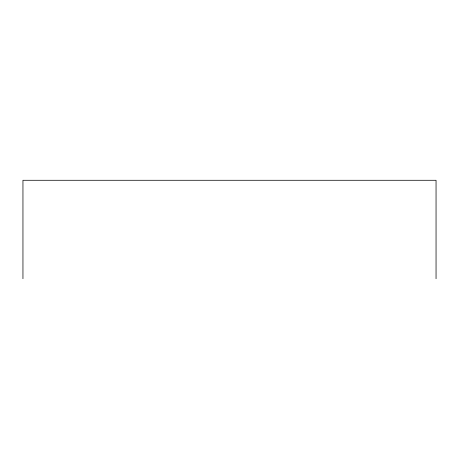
<?xml version="1.0" encoding="UTF-8"?>
<svg xmlns="http://www.w3.org/2000/svg" width="459" height="459" viewBox="0 0 459 459"><rect width="100%" height="100%" fill="white"/><g stroke="black" fill="none" stroke-linecap="round" stroke-linejoin="round"><path stroke-width="0.69" d="M436.05 278.716L436.05 180.284L22.95 180.284L22.95 278.716"/></g></svg>
